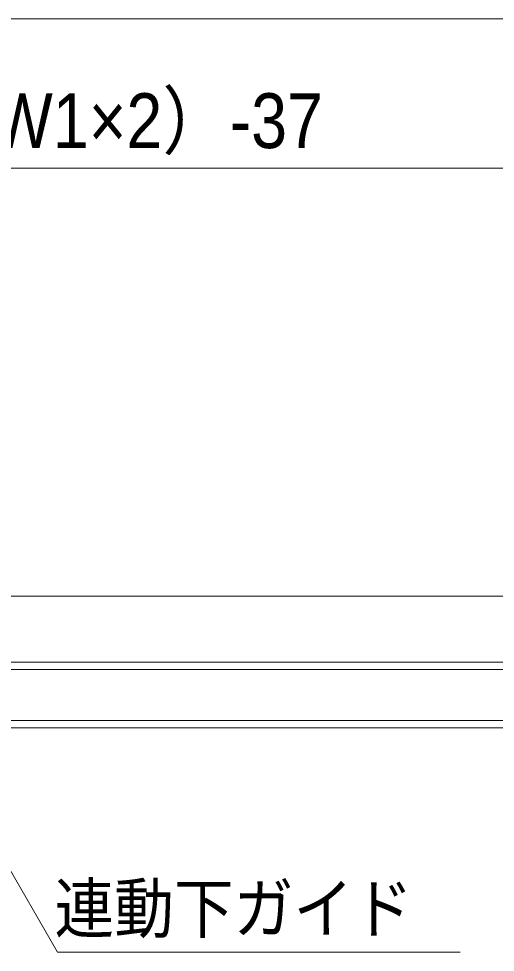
# Model space of a CAD drawing. Units: millimetres, scale not verified. Extents: x -6062 to 6062, y -3045 to 3045.
# Drawn here: x -2326 to -2007, y 1106 to 1730 of the extents above; entities that cross this region are included whole.
import ezdxf
from ezdxf.enums import TextEntityAlignment as Align

# ---------------------------------------------------------------- set-up
doc = ezdxf.new("R2010")
doc.units = ezdxf.units.MM
doc.header["$LTSCALE"] = 20
for name, color, linetype, lineweight in [('0-0_2寸法-1', 7, 'Continuous', 9), ('0-3_2寸法-3', 7, 'Continuous', 9), ('0-5_3一般', 7, 'Continuous', 9)]:
    doc.layers.add(name, color=color, linetype=linetype, lineweight=lineweight)
doc.styles.add('ＭＳ ゴシック', font='')
doc.styles.add('ＭＳ Ｐゴシック', font='')
doc.styles.get('ＭＳ ゴシック').set_extended_font_data('MS Gothic')
doc.styles.get('ＭＳ Ｐゴシック').set_extended_font_data('MS PGothic')

# ---------------------------------------------------------------- blocks, each defined once
blk = doc.blocks.new('グループ-4')
at = {"layer": '0-5_3一般'}
for p, q in [((-59990, 26876.9), (11350, 26876.9)), ((-59990, 25996.9), (11350, 25996.9)), ((-12322, 25896.9), (11042, 25896.9)), ((11042, 25216.9), (-12322, 25216.9)), ((-59990, 25116.9), (11350, 25116.9))]:
    blk.add_line(p, q, dxfattribs=at)
blk.add_lwpolyline([(-59990, 25116.9), (-59990, 25996.9), (11350, 25996.9), (11350, 25116.9)], dxfattribs=at)
blk = doc.blocks.new('グループ-5')
at = {"layer": '0-5_3一般'}
blk.add_blockref('グループ-4', (0, 0), dxfattribs=at)

msp = doc.modelspace()

# ---------------------------------------------------------------- linework, layer by layer
at = {"layer": '0-0_2寸法-1'}
for p, q in [((-4781.79, 1730), (-1225.21, 1730)), ((-3574.79, 1630), (-1237.21, 1630))]:
    msp.add_line(p, q, dxfattribs=at)
at = {"layer": '0-3_2寸法-3'}
msp.add_lwpolyline([(-2411.5, 1299.84), (-2299.49, 1105.84), (-2030.17, 1105.84)], dxfattribs=at)

# ---------------------------------------------------------------- block references
at = {"layer": '0-5_3一般', "xscale": 0.05, "yscale": 0.05}
msp.add_blockref('グループ-5', (-1787.5, 0), dxfattribs=at)

# ---------------------------------------------------------------- texts
at = {"layer": '0-0_2寸法-1', "style": 'ＭＳ Ｐゴシック', "width": 0.9}
msp.add_text('有効開口幅\u3000（DW1×2）-37', height=36.69, dxfattribs=at).set_placement((-2689.97, 1632.45), align=Align.BOTTOM_LEFT)
at = {"layer": '0-3_2寸法-3', "style": 'ＭＳ ゴシック', "width": 0.9}
msp.add_text('連動下ガイド', height=32.55, dxfattribs=at).set_placement((-2301.59, 1109.19), align=Align.BOTTOM_LEFT)

doc.saveas('drawing.dxf')
